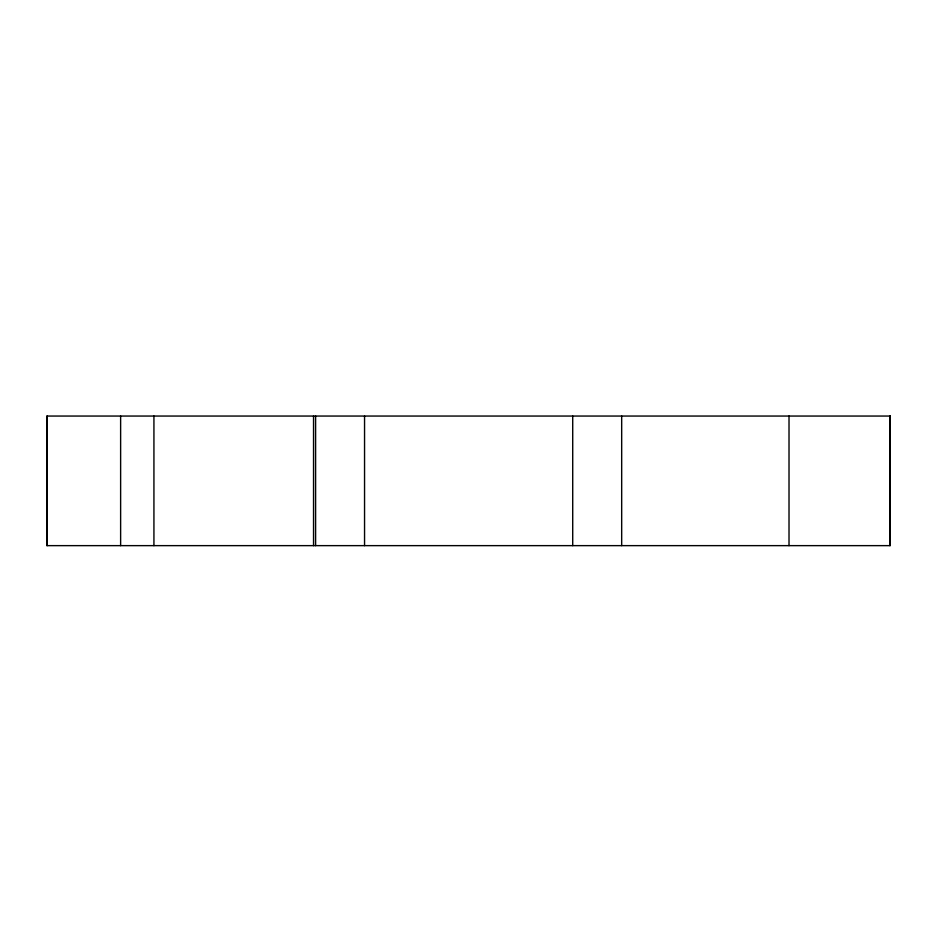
<?xml version="1.0" encoding="UTF-8"?>
<svg xmlns="http://www.w3.org/2000/svg" width="937" height="937" viewBox="0 0 937 937"><rect width="100%" height="100%" fill="white"/><g stroke="black" fill="none" stroke-linecap="round" stroke-linejoin="round"><path stroke-width="1.41" d="M889.939 416.051L889.939 545.639M789.013 416.051L789.013 545.639M621.676 416.051L621.676 545.639M572.718 416.051L572.718 545.639M364.552 416.051L364.552 545.639M315.605 416.051L315.605 545.639M313.544 416.051L313.544 545.639M153.926 416.051L153.926 545.639M120.627 416.051L120.627 545.639M47.155 416.051L47.155 545.639M890.15 416.051L46.85 416.051L46.85 545.639L890.15 545.639L890.15 416.051"/></g></svg>
